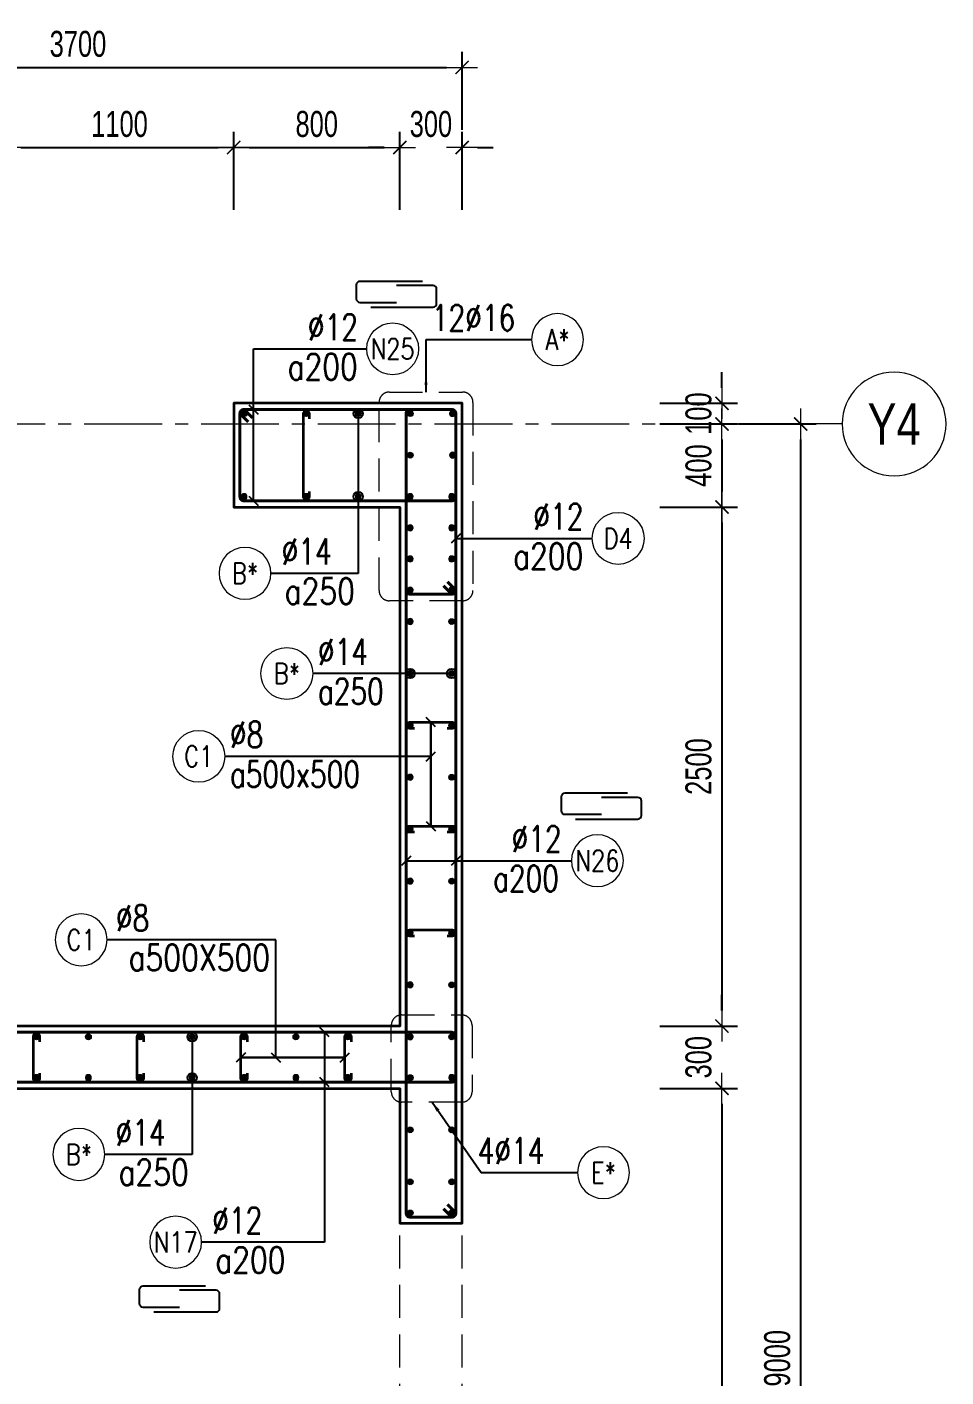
# Model space of a CAD drawing. Header units: millimetres. Extents: x 944027 to 981803, y -83026 to 82675.
# Drawn here: x 959076 to 963502, y 6536 to 13038 of the extents above; entities that cross this region are included whole.
import ezdxf
from ezdxf.enums import TextEntityAlignment as Align

# ---------------------------------------------------------------- set-up
doc = ezdxf.new("R2010")
doc.units = ezdxf.units.MM
doc.header["$MEASUREMENT"] = 0
for name, pattern in [('HIDDEN2', [4.7625, 3.175, -1.5875]), ('HT_Dim Grid$0$CENTER2', [1.125, 0.75, -0.125, 0.125, -0.125]), ('HT_Grid$0$CENTER2', [1.125, 0.75, -0.125, 0.125, -0.125])]:
    doc.linetypes.add(name, pattern=pattern)
doc.layers.get('0').update_dxf_attribs({"lineweight": 20})
doc.layers.get('Defpoints').update_dxf_attribs({"color": 151, "lineweight": 9})
for name, color, linetype, lineweight in [('HT_Dim Grid$0$NDC_S_AXIS', 5, 'HT_Dim Grid$0$CENTER2', 13), ('HT_Dim Grid$0$NDC_S_SYMBOL', 1, 'Continuous', 15), ('HT_Dim Grid$0$NDC_S_TEXT SYMBOL', 7, 'Continuous', 20), ('HT_Grid$0$NDC_S_AXIS', 5, 'HT_Grid$0$CENTER2', 13), ('KC-LEADER', 153, 'Continuous', 18), ('KC-THEP', 6, 'Continuous', 40), ('NDC_S_BEAM', 3, 'HIDDEN2', 20), ('NDC_S_DIM', 1, 'Continuous', 15), ('NDC_S_HIDDEN', 8, 'HIDDEN2', 13), ('NDC_S_LEADER', 1, 'Continuous', 15), ('NDC_S_REBAR', 4, 'Continuous', 35), ('NDC_S_STIRRUP', 4, 'Continuous', 40), ('NDC_S_VN TEXT', 7, 'Continuous', 20), ('NDC_S_WALL', 6, 'Continuous', 35)]:
    doc.layers.add(name, color=color, linetype=linetype, lineweight=lineweight)
doc.layers.add('Leader', color=6, linetype='Continuous')
doc.layers.add('Ligature', color=1, linetype='Continuous')
doc.styles.add('HT_Dim Grid$0$NDC_ANNO', font='', dxfattribs={"width": 0.8})
doc.styles.add('NDC_ARIAL', font='arial.ttf', dxfattribs={"width": 0.85})
doc.styles.add('NDC_DIM', font='', dxfattribs={"width": 0.75})
doc.styles.add('NDC_EN TXT', font='romans.shx', dxfattribs={"width": 0.8})
doc.styles.get('HT_Dim Grid$0$NDC_ANNO').set_extended_font_data('Dotum')
doc.styles.get('NDC_DIM').set_extended_font_data('Dotum')
doc.dimstyles.new('NDC_1-50', dxfattribs={"dimscale": 50, "dimtxt": 2.5, "dimasz": 1, "dimexe": 1.5, "dimexo": 0, "dimgap": 0.8, "dimtad": 1, "dimdec": 0, "dimdsep": 46, "dimtxsty": 'NDC_ARIAL', "dimblk": 'DIMMARK', "dimcen": 49999.938995, "dimdle": 1.5, "dimclrd": 1, "dimclre": 1, "dimclrt": 3, "dimadec": 0, "dimazin": 0, "dimtfac": 1, "dimtdec": 0, "dimtix": 1, "dimtmove": 2, "dimatfit": 3, "dimfxl": 1, "dimarcsym": 0})
doc.dimstyles.new('NDC_dim_30', dxfattribs={"dimscale": 30, "dimtxt": 2.5, "dimasz": 1.5, "dimexe": 1.5, "dimexo": 2.5, "dimgap": 1, "dimtad": 1, "dimdec": 0, "dimzin": 0, "dimdsep": 46, "dimtxsty": 'NDC_DIM', "dimblk": 'DIMMARK', "dimcen": 0.09, "dimdle": 1.2, "dimclrd": 1, "dimclre": 1, "dimclrt": 3, "dimadec": 0, "dimazin": 0, "dimtfac": 1, "dimtdec": 0, "dimtix": 1, "dimtofl": 0, "dimtmove": 0, "dimatfit": 3, "dimfxl": 6, "dimfxlon": 1, "dimtolj": 1, "dimtzin": 0, "dimarcsym": 0})
doc.dimstyles.new('NDC_dim_50', dxfattribs={"dimscale": 50, "dimtxt": 2.5, "dimasz": 1.5, "dimexe": 1.5, "dimexo": 2.5, "dimgap": 1, "dimtad": 1, "dimdec": 0, "dimzin": 0, "dimdsep": 46, "dimtxsty": 'NDC_DIM', "dimblk": 'DIMMARK', "dimcen": 0.09, "dimdle": 1.2, "dimclrd": 1, "dimclre": 1, "dimclrt": 3, "dimadec": 0, "dimazin": 0, "dimtfac": 1, "dimtdec": 0, "dimtix": 1, "dimtofl": 0, "dimtmove": 0, "dimatfit": 3, "dimfxl": 6, "dimfxlon": 1, "dimtolj": 1, "dimtzin": 0, "dimarcsym": 0})

# ---------------------------------------------------------------- blocks, each defined once
blk = doc.blocks.new('THEP')
at = {"layer": 'KC-LEADER', "color": 6}
blk.add_circle((0, 0), 14, dxfattribs=at)
at = {"layer": 'KC-THEP'}
for p, q in [((-14, 0), (14, 0)), ((9.9, 9.9), (-9.9, -9.9)), ((-9.9, 9.9), (9.9, -9.9)), ((0, 14), (0, -14))]:
    blk.add_line(p, q, dxfattribs=at)
blk = doc.blocks.new('DIMMARK')
at = {"layer": 'NDC_S_DIM', "color": 1}
blk.add_line((-1.5, 0), (1, 0), dxfattribs=at)
at = {"layer": 'NDC_S_DIM', "color": 2, "const_width": 0.1}
blk.add_lwpolyline([(-0.424, -0.424), (0.424, 0.424)], dxfattribs=at)
blk = doc.blocks.new('*U13')
blk.add_circle((-2.5, 0), 2.5)
at = {"layer": 'NDC_S_VN TEXT', "color": 3, "style": 'NDC_EN TXT', "width": 0.75}
blk.add_attdef('DK1', (0.5, 0.85), '', height=2.5, dxfattribs=at)
at = {"layer": 'NDC_S_VN TEXT', "color": 7, "style": 'NDC_EN TXT', "width": 0.8}
blk.add_attdef('SH2', text='', height=2, dxfattribs=at).set_placement((-2.5, 0), align=Align.MIDDLE)
blk = doc.blocks.new('*U10')
blk.add_circle((2.5, 0), 2.5)
at = {"layer": 'NDC_S_VN TEXT', "color": 3, "style": 'NDC_EN TXT'}
for tag, width, p in [('DK2', 0.75, (-0.85, 0.85)), ('KC2', 0.8, (-0.85, -2.97))]:
    blk.add_attdef(tag, text='', height=2.5, dxfattribs=dict(at, width=width)).set_placement(p, align=Align.RIGHT)
at = {"layer": 'NDC_S_VN TEXT', "color": 7, "style": 'NDC_EN TXT', "width": 0.8}
blk.add_attdef('SH3', text='', height=2, dxfattribs=at).set_placement((2.5, 0), align=Align.MIDDLE)
blk = doc.blocks.new('A$C72321851')
at = {"layer": 'Ligature'}
for points in [[(-60.9, -129.3), (-60.9, 170.9, -0.414214), (-43.3, 188.5), (25.8, 188.5, -0.414214), (43.4, 170.9), (43.4, -4.3)], [(-39.7, -4.3), (-39.7, -179.5, 0.414214), (-22.1, -197.1), (47, -197.1, 0.414214), (64.6, -179.5), (64.6, 120.7)]]:
    blk.add_lwpolyline(points, format="xyb", dxfattribs=at)
blk = doc.blocks.new('*D337')
at = {"layer": 'Defpoints', "color": 0, "transparency": 16777216}
for p in [(961171.5, 7357.6), (960871.5, 2607.6), (961171.5, 945.6)]:
    blk.add_point(p, dxfattribs=at)
at = {"layer": 'NDC_S_DIM', "color": 1, "lineweight": -2, "transparency": 16777216}
for p, q in [((960871.5, 1245.6), (960871.5, 870.6)), ((961171.5, 1245.6), (961171.5, 870.6)), ((960796.5, 945.6), (960721.5, 945.6)), ((961246.5, 945.6), (961321.5, 945.6))]:
    blk.add_line(p, q, dxfattribs=at)
at = {"layer": 'NDC_S_DIM', "color": 1, "lineweight": -2, "transparency": 16777216, "xscale": 75, "yscale": 75, "zscale": 75}
blk.add_blockref('DIMMARK', (960871.5, 945.6), dxfattribs=at)
at = {"layer": 'NDC_S_DIM', "color": 1, "lineweight": -2, "transparency": 16777216, "xscale": 75, "yscale": 75, "zscale": 75, "rotation": 180}
blk.add_blockref('DIMMARK', (961171.5, 945.6), dxfattribs=at)
at = {"layer": 'NDC_S_DIM', "color": 3, "transparency": 16777216, "insert": (961021.5, 1058.2), "char_height": 125, "attachment_point": 5, "style": 'NDC_DIM'}
blk.add_mtext('\\A1;300', dxfattribs=at)
blk = doc.blocks.new('*D343')
at = {"layer": 'Defpoints', "color": 0, "transparency": 16777216}
for p in [(961171.5, 11225.9), (962423.3, 11225.9), (961171.5, 11125.9)]:
    blk.add_point(p, dxfattribs=at)
at = {"layer": 'NDC_S_DIM', "color": 1, "lineweight": -2, "transparency": 16777216}
for p, q in [((962423.3, 11300.9), (962423.3, 11375.9)), ((962123.3, 11225.9), (962498.3, 11225.9)), ((962123.3, 11125.9), (962498.3, 11125.9)), ((962423.3, 11050.9), (962423.3, 10975.9))]:
    blk.add_line(p, q, dxfattribs=at)
at = {"layer": 'NDC_S_DIM', "color": 1, "lineweight": -2, "transparency": 16777216, "xscale": 75, "yscale": 75, "zscale": 75}
for p, rotation in [((962423.3, 11225.9), 270), ((962423.3, 11125.9), 90)]:
    blk.add_blockref('DIMMARK', p, dxfattribs=dict(at, rotation=rotation))
at = {"layer": 'NDC_S_DIM', "color": 3, "transparency": 16777216, "insert": (962310.7, 11175.9), "char_height": 125, "attachment_point": 5, "rotation": 90, "style": 'NDC_DIM'}
blk.add_mtext('\\A1;100', dxfattribs=at)
blk = doc.blocks.new('*D344')
at = {"layer": 'Defpoints', "color": 0, "transparency": 16777216}
for p in [(961171.5, 11125.9), (962802.4, 11125.9), (961171.5, 2125.9)]:
    blk.add_point(p, dxfattribs=at)
at = {"layer": 'NDC_S_DIM', "color": 1, "lineweight": -2, "transparency": 16777216}
for p, q in [((962502.4, 11125.9), (962877.4, 11125.9)), ((962802.4, 2200.9), (962802.4, 11050.9)), ((962502.4, 2125.9), (962877.4, 2125.9))]:
    blk.add_line(p, q, dxfattribs=at)
at = {"layer": 'NDC_S_DIM', "color": 1, "lineweight": -2, "transparency": 16777216, "xscale": 75, "yscale": 75, "zscale": 75}
for p, rotation in [((962802.4, 11125.9), 90), ((962802.4, 2125.9), 270)]:
    blk.add_blockref('DIMMARK', p, dxfattribs=dict(at, rotation=rotation))
at = {"layer": 'NDC_S_DIM', "color": 3, "transparency": 16777216, "insert": (962689.8, 6625.9), "char_height": 125, "attachment_point": 5, "rotation": 90, "style": 'NDC_DIM'}
blk.add_mtext('\\A1;9000', dxfattribs=at)
blk = doc.blocks.new('*D372')
at = {"layer": 'Defpoints', "color": 0, "ltscale": 200, "transparency": 16777216}
for p in [(960071.5, 12457.6), (958971.5, 10725.9), (960071.5, 10725.9)]:
    blk.add_point(p, dxfattribs=at)
at = {"layer": 'NDC_S_DIM', "color": 1, "lineweight": -2, "ltscale": 200, "transparency": 16777216}
for p, q in [((958971.5, 12157.6), (958971.5, 12532.6)), ((960071.5, 12157.6), (960071.5, 12532.6)), ((959046.5, 12457.6), (959996.5, 12457.6))]:
    blk.add_line(p, q, dxfattribs=at)
at = {"layer": 'NDC_S_DIM', "color": 1, "lineweight": -2, "ltscale": 200, "transparency": 16777216, "xscale": 75, "yscale": 75, "zscale": 75, "rotation": 180}
blk.add_blockref('DIMMARK', (958971.5, 12457.6), dxfattribs=at)
at = {"layer": 'NDC_S_DIM', "color": 1, "lineweight": -2, "ltscale": 200, "transparency": 16777216, "xscale": 75, "yscale": 75, "zscale": 75}
blk.add_blockref('DIMMARK', (960071.5, 12457.6), dxfattribs=at)
at = {"layer": 'NDC_S_DIM', "color": 3, "ltscale": 200, "transparency": 16777216, "insert": (959521.5, 12570.2), "char_height": 125, "attachment_point": 5, "style": 'NDC_DIM'}
blk.add_mtext('\\A1;1100', dxfattribs=at)
blk = doc.blocks.new('*D373')
at = {"layer": 'Defpoints', "color": 0, "ltscale": 200, "transparency": 16777216}
for p in [(960871.5, 12457.6), (960071.5, 10725.9), (960871.5, 10725.9)]:
    blk.add_point(p, dxfattribs=at)
at = {"layer": 'NDC_S_DIM', "color": 1, "lineweight": -2, "ltscale": 200, "transparency": 16777216}
for p, q in [((960071.5, 12157.6), (960071.5, 12532.6)), ((960871.5, 12157.6), (960871.5, 12532.6)), ((960146.5, 12457.6), (960796.5, 12457.6))]:
    blk.add_line(p, q, dxfattribs=at)
at = {"layer": 'NDC_S_DIM', "color": 1, "lineweight": -2, "ltscale": 200, "transparency": 16777216, "xscale": 75, "yscale": 75, "zscale": 75, "rotation": 180}
blk.add_blockref('DIMMARK', (960071.5, 12457.6), dxfattribs=at)
at = {"layer": 'NDC_S_DIM', "color": 1, "lineweight": -2, "ltscale": 200, "transparency": 16777216, "xscale": 75, "yscale": 75, "zscale": 75}
blk.add_blockref('DIMMARK', (960871.5, 12457.6), dxfattribs=at)
at = {"layer": 'NDC_S_DIM', "color": 3, "ltscale": 200, "transparency": 16777216, "insert": (960471.5, 12570.2), "char_height": 125, "attachment_point": 5, "style": 'NDC_DIM'}
blk.add_mtext('\\A1;800', dxfattribs=at)
blk = doc.blocks.new('*D374')
at = {"layer": 'Defpoints', "color": 0, "ltscale": 200, "transparency": 16777216}
for p in [(961171.5, 12457.6), (960871.5, 10725.9), (961171.5, 10725.9)]:
    blk.add_point(p, dxfattribs=at)
at = {"layer": 'NDC_S_DIM', "color": 1, "lineweight": -2, "ltscale": 200, "transparency": 16777216}
for p, q in [((960871.5, 12157.6), (960871.5, 12532.6)), ((961171.5, 12157.6), (961171.5, 12532.6)), ((960796.5, 12457.6), (960721.5, 12457.6)), ((961246.5, 12457.6), (961321.5, 12457.6))]:
    blk.add_line(p, q, dxfattribs=at)
at = {"layer": 'NDC_S_DIM', "color": 1, "lineweight": -2, "ltscale": 200, "transparency": 16777216, "xscale": 75, "yscale": 75, "zscale": 75}
blk.add_blockref('DIMMARK', (960871.5, 12457.6), dxfattribs=at)
at = {"layer": 'NDC_S_DIM', "color": 1, "lineweight": -2, "ltscale": 200, "transparency": 16777216, "xscale": 75, "yscale": 75, "zscale": 75, "rotation": 180}
blk.add_blockref('DIMMARK', (961171.5, 12457.6), dxfattribs=at)
at = {"layer": 'NDC_S_DIM', "color": 3, "ltscale": 200, "transparency": 16777216, "insert": (961021.5, 12570.2), "char_height": 125, "attachment_point": 5, "style": 'NDC_DIM'}
blk.add_mtext('\\A1;300', dxfattribs=at)
blk = doc.blocks.new('*U22')
at = {"layer": 'HT_Dim Grid$0$NDC_S_SYMBOL'}
blk.add_line((5, 0), (9, 0), dxfattribs=at)
blk.add_circle((0, 0), 5, dxfattribs=at)
at = {"layer": 'HT_Dim Grid$0$NDC_S_TEXT SYMBOL', "color": 7, "style": 'HT_Dim Grid$0$NDC_ANNO', "width": 0.8}
blk.add_attdef('GRID', text='', height=4, rotation=270, dxfattribs=at).set_placement((0, 0), align=Align.MIDDLE)
blk = doc.blocks.new('*D355')
at = {"layer": 'Defpoints', "color": 0, "ltscale": 200, "transparency": 16777216}
for p in [(961171.5, 11125.9), (960871.5, 10725.9), (962423.3, 10725.9)]:
    blk.add_point(p, dxfattribs=at)
at = {"layer": 'NDC_S_DIM', "color": 1, "lineweight": -2, "ltscale": 200, "transparency": 16777216}
for p, q in [((962123.3, 11125.9), (962498.3, 11125.9)), ((962423.3, 11050.9), (962423.3, 10800.9)), ((962123.3, 10725.9), (962498.3, 10725.9))]:
    blk.add_line(p, q, dxfattribs=at)
at = {"layer": 'NDC_S_DIM', "color": 1, "lineweight": -2, "ltscale": 200, "transparency": 16777216, "xscale": 75, "yscale": 75, "zscale": 75}
for p, rotation in [((962423.3, 11125.9), 90), ((962423.3, 10725.9), 270)]:
    blk.add_blockref('DIMMARK', p, dxfattribs=dict(at, rotation=rotation))
at = {"layer": 'NDC_S_DIM', "color": 3, "ltscale": 200, "transparency": 16777216, "insert": (962310.7, 10925.9), "char_height": 125, "attachment_point": 5, "rotation": 90, "style": 'NDC_DIM'}
blk.add_mtext('\\A1;400', dxfattribs=at)
blk = doc.blocks.new('*D356')
at = {"layer": 'Defpoints', "color": 0, "ltscale": 200, "transparency": 16777216}
for p in [(960871.5, 10725.9), (960871.5, 8225.9), (962423.3, 8225.9)]:
    blk.add_point(p, dxfattribs=at)
at = {"layer": 'NDC_S_DIM', "color": 1, "lineweight": -2, "ltscale": 200, "transparency": 16777216}
for p, q in [((962123.3, 10725.9), (962498.3, 10725.9)), ((962423.3, 10650.9), (962423.3, 8300.9)), ((962123.3, 8225.9), (962498.3, 8225.9))]:
    blk.add_line(p, q, dxfattribs=at)
at = {"layer": 'NDC_S_DIM', "color": 1, "lineweight": -2, "ltscale": 200, "transparency": 16777216, "xscale": 75, "yscale": 75, "zscale": 75}
for p, rotation in [((962423.3, 10725.9), 90), ((962423.3, 8225.9), 270)]:
    blk.add_blockref('DIMMARK', p, dxfattribs=dict(at, rotation=rotation))
at = {"layer": 'NDC_S_DIM', "color": 3, "ltscale": 200, "transparency": 16777216, "insert": (962310.7, 9475.9), "char_height": 125, "attachment_point": 5, "rotation": 90, "style": 'NDC_DIM'}
blk.add_mtext('\\A1;2500', dxfattribs=at)
blk = doc.blocks.new('*D357')
at = {"layer": 'Defpoints', "color": 0, "ltscale": 200, "transparency": 16777216}
for p in [(960871.5, 8225.9), (960871.5, 7925.9), (962423.3, 7925.9)]:
    blk.add_point(p, dxfattribs=at)
at = {"layer": 'NDC_S_DIM', "color": 1, "lineweight": -2, "ltscale": 200, "transparency": 16777216}
for p, q in [((962423.3, 8300.9), (962423.3, 8375.9)), ((962123.3, 8225.9), (962498.3, 8225.9)), ((962123.3, 7925.9), (962498.3, 7925.9)), ((962423.3, 7850.9), (962423.3, 7775.9))]:
    blk.add_line(p, q, dxfattribs=at)
at = {"layer": 'NDC_S_DIM', "color": 1, "lineweight": -2, "ltscale": 200, "transparency": 16777216, "xscale": 75, "yscale": 75, "zscale": 75}
for p, rotation in [((962423.3, 8225.9), 270), ((962423.3, 7925.9), 90)]:
    blk.add_blockref('DIMMARK', p, dxfattribs=dict(at, rotation=rotation))
at = {"layer": 'NDC_S_DIM', "color": 3, "ltscale": 200, "transparency": 16777216, "insert": (962310.7, 8075.9), "char_height": 125, "attachment_point": 5, "rotation": 90, "style": 'NDC_DIM'}
blk.add_mtext('\\A1;300', dxfattribs=at)
blk = doc.blocks.new('*D358')
at = {"layer": 'Defpoints', "color": 0, "ltscale": 200, "transparency": 16777216}
for p in [(960871.5, 7925.9), (960871.5, 2525.9), (962423.3, 2525.9)]:
    blk.add_point(p, dxfattribs=at)
at = {"layer": 'NDC_S_DIM', "color": 1, "lineweight": -2, "ltscale": 200, "transparency": 16777216}
for p, q in [((962123.3, 7925.9), (962498.3, 7925.9)), ((962423.3, 7850.9), (962423.3, 2600.9)), ((962123.3, 2525.9), (962498.3, 2525.9))]:
    blk.add_line(p, q, dxfattribs=at)
at = {"layer": 'NDC_S_DIM', "color": 1, "lineweight": -2, "ltscale": 200, "transparency": 16777216, "xscale": 75, "yscale": 75, "zscale": 75}
for p, rotation in [((962423.3, 7925.9), 90), ((962423.3, 2525.9), 270)]:
    blk.add_blockref('DIMMARK', p, dxfattribs=dict(at, rotation=rotation))
at = {"layer": 'NDC_S_DIM', "color": 3, "ltscale": 200, "transparency": 16777216, "insert": (962310.7, 5225.9), "char_height": 125, "attachment_point": 5, "rotation": 90, "style": 'NDC_DIM'}
blk.add_mtext('\\A1;5400', dxfattribs=at)
blk = doc.blocks.new('*D361')
at = {"layer": 'Defpoints', "color": 0, "ltscale": 200, "transparency": 16777216}
for p in [(961171.5, 12843.5), (957471.5, 11940.4), (961171.5, 11059.9)]:
    blk.add_point(p, dxfattribs=at)
at = {"layer": 'NDC_S_DIM', "color": 1, "lineweight": -2, "ltscale": 200, "transparency": 16777216}
for p, q in [((957471.5, 12543.5), (957471.5, 12918.5)), ((961171.5, 12543.5), (961171.5, 12918.5)), ((957546.5, 12843.5), (961096.5, 12843.5))]:
    blk.add_line(p, q, dxfattribs=at)
at = {"layer": 'NDC_S_DIM', "color": 1, "lineweight": -2, "ltscale": 200, "transparency": 16777216, "xscale": 75, "yscale": 75, "zscale": 75, "rotation": 180}
blk.add_blockref('DIMMARK', (957471.5, 12843.5), dxfattribs=at)
at = {"layer": 'NDC_S_DIM', "color": 1, "lineweight": -2, "ltscale": 200, "transparency": 16777216, "xscale": 75, "yscale": 75, "zscale": 75}
blk.add_blockref('DIMMARK', (961171.5, 12843.5), dxfattribs=at)
at = {"layer": 'NDC_S_DIM', "color": 3, "ltscale": 200, "transparency": 16777216, "insert": (959321.5, 12956.1), "char_height": 125, "attachment_point": 5, "style": 'NDC_DIM'}
blk.add_mtext('\\A1;3700', dxfattribs=at)
blk = doc.blocks.new('*U11')
blk.add_circle((-2.5, 0), 2.5)
at = {"layer": 'NDC_S_VN TEXT', "color": 3, "style": 'NDC_EN TXT', "width": 0.75}
for tag, p in [('DK1', (0.5, 0.85)), ('KC1', (0.5, -2.97))]:
    blk.add_attdef(tag, p, '', height=2.5, dxfattribs=at)
at = {"layer": 'NDC_S_VN TEXT', "color": 7, "style": 'NDC_EN TXT', "width": 0.8}
blk.add_attdef('SH2', text='', height=2, dxfattribs=at).set_placement((-2.5, 0), align=Align.MIDDLE)
blk = doc.blocks.new('*U12')
blk.add_circle((-2.5, 0), 2.5)
at = {"layer": 'NDC_S_VN TEXT', "color": 3, "style": 'NDC_EN TXT', "width": 0.75}
for tag, p in [('DK1', (0.5, 0.85)), ('KC1', (0.5, -2.97))]:
    blk.add_attdef(tag, p, '', height=2.5, dxfattribs=at)
at = {"layer": 'NDC_S_VN TEXT', "color": 7, "style": 'NDC_EN TXT', "width": 0.8}
blk.add_attdef('SH2', text='', height=2, dxfattribs=at).set_placement((-2.5, 0), align=Align.MIDDLE)

msp = doc.modelspace()

# ---------------------------------------------------------------- linework, layer by layer
at = {"layer": 'HT_Grid$0$NDC_S_AXIS', "ltscale": 500}
msp.add_line((944726.6, 11125.9), (962802.4, 11125.9), dxfattribs=at)
at = {"layer": 'NDC_S_BEAM', "ltscale": 50}
for p, q in [((960871.5, 5867.6), (960871.5, 7267.6)), ((961171.5, 5867.6), (961171.5, 7267.6))]:
    msp.add_line(p, q, dxfattribs=at)
at = {"layer": 'NDC_S_HIDDEN', "ltscale": 50}
for points in [[(960821.5, 11279.8), (961174.1, 11279.8, -0.414214), (961224.1, 11229.8), (961224.1, 10324.5, -0.414214), (961174.1, 10274.5), (960821.5, 10274.5, -0.414214), (960771.5, 10324.5), (960771.5, 11229.8, -0.414214)], [(960880.6, 8279.4), (961169.6, 8279.4, -0.414214), (961219.6, 8229.4), (961219.6, 7909.6, -0.414214), (961169.6, 7859.6), (960880.6, 7859.6, -0.414214), (960830.6, 7909.6), (960830.6, 8229.4, -0.414214)]]:
    msp.add_lwpolyline(points, format="xyb", close=True, dxfattribs=at)
at = {"layer": 'NDC_S_REBAR'}
for points in [[(960436.2, 11150.4), (960436.2, 11175.4, 1), (960406.2, 11175.4), (960406.2, 10775.4, 1), (960436.2, 10775.4), (960436.2, 10800.4)], [(960943, 9659.4), (960918, 9659.4, -1), (960918, 9689.4), (961125, 9689.4, -1), (961125, 9659.4), (961100, 9659.4)], [(960943, 9159.4), (960918, 9159.4, -1), (960918, 9189.4), (961125, 9189.4, -1), (961125, 9159.4), (961100, 9159.4)], [(960943, 8659.4), (960918, 8659.4, -1), (960918, 8689.4), (961125, 8689.4, -1), (961125, 8659.4), (961100, 8659.4)], [(959136.5, 7999.4), (959136.5, 7974.4, -1), (959106.5, 7974.4), (959106.5, 8174.4, -1), (959136.5, 8174.4), (959136.5, 8149.4)], [(959636.5, 7999.4), (959636.5, 7974.4, -1), (959606.5, 7974.4), (959606.5, 8174.4, -1), (959636.5, 8174.4), (959636.5, 8149.4)], [(960136.5, 7999.4), (960136.5, 7974.4, -1), (960106.5, 7974.4), (960106.5, 8174.4, -1), (960136.5, 8174.4), (960136.5, 8149.4)], [(960636.5, 7999.4), (960636.5, 7974.4, -1), (960606.5, 7974.4), (960606.5, 8174.4, -1), (960636.5, 8174.4), (960636.5, 8149.4)]]:
    msp.add_lwpolyline(points, format="xyb", dxfattribs=at)
at = {"layer": 'NDC_S_STIRRUP'}
for points in [[(960161.5, 11155.9), (960121.5, 11195.9, 0.414214), (960101.5, 11175.9), (960101.5, 10775.9, 0.414214), (960121.5, 10755.9), (961121.5, 10755.9, 0.414214), (961141.5, 10775.9), (961141.5, 11175.9, 0.414214), (961121.5, 11195.9), (960121.5, 11195.9, 0.414214), (960101.5, 11175.9), (960141.5, 11135.9)], [(961101.5, 7365.9), (961141.5, 7325.9, -0.414214), (961121.5, 7305.9), (960921.5, 7305.9, -0.414214), (960901.5, 7325.9), (960901.5, 11175.9, -0.414214), (960921.5, 11195.9), (961121.5, 11195.9, -0.414214), (961141.5, 11175.9), (961141.5, 7325.9, -0.414214), (961121.5, 7305.9), (961081.5, 7345.9)], [(961101.6, 10365.9), (961141.6, 10325.9, -0.414214), (961121.6, 10305.9), (960921.6, 10305.9, -0.414214), (960901.6, 10325.9), (960901.5, 11175.9, -0.414214), (960921.5, 11195.9), (961121.5, 11195.9, -0.414214), (961141.5, 11175.9), (961141.6, 10325.9, -0.414214), (961121.6, 10305.9), (961081.6, 10345.9)], [(957961.5, 7995.9), (957921.5, 7955.9, -0.414214), (957901.5, 7975.9), (957901.5, 8175.9, -0.414214), (957921.5, 8195.9), (961121.5, 8195.9, -0.414214), (961141.5, 8175.9), (961141.5, 7975.9, -0.414358), (961121.5, 7955.9), (957921.5, 7955.9, -0.414214), (957901.5, 7975.9), (957941.5, 8015.9)]]:
    msp.add_lwpolyline(points, format="xyb", dxfattribs=at)
at = {"layer": 'NDC_S_WALL', "ltscale": 10}
msp.add_lwpolyline([(958171.5, 2525.9), (958171.5, 7925.9), (960871.5, 7925.9), (960871.5, 7275.9), (961171.5, 7275.9), (961171.5, 11225.9), (960071.5, 11225.9), (960071.5, 10725.9), (960871.5, 10725.9), (960871.5, 8225.9), (958171.5, 8225.9), (958171.5, 10725.9), (958971.5, 10725.9), (958971.5, 11225.9), (956921.5, 11225.9), (956921.5, 10725.9), (957871.5, 10725.9), (957871.5, 8825.9), (955071.5, 8825.9), (955071.5, 10725.9), (956121.5, 10725.9), (956121.5, 11225.9), (954771.5, 11225.9), (954771.5, 4125.9)], dxfattribs=at)

# ---------------------------------------------------------------- block references
at = {"layer": 'HT_Dim Grid$0$NDC_S_AXIS'}
ref = msp.add_blockref('*U22', (963252.4, 11125.9), dxfattribs=dict(at, xscale=-50, yscale=50, zscale=50))
ref.add_attrib('GRID', 'Y4', dxfattribs={"layer": 'HT_Dim Grid$0$NDC_S_TEXT SYMBOL', "color": 7, "height": 200, "style": 'HT_Dim Grid$0$NDC_ANNO', "width": 0.8}).set_placement((963252.4, 11125.9), align=Align.MIDDLE)
at = {"layer": 'KC-THEP'}
for p, rotation in [((960121.5, 11175.9), 9.668564436380946), ((960421.5, 11175.9), 9.668564436380946), ((960671.5, 11175.9), 9.668564436380946), ((960921.5, 11175.9), 9.668564436380946), ((960921.5, 10975.9), 9.668564436380946), ((961121.5, 10174.1), 9.66856443638095), ((961121.5, 9924.1), 9.66856443638095), ((961121.5, 9674.1), 9.66856443638095), ((961121.5, 9424.1), 9.66856443638095), ((961121.5, 9174.1), 9.66856443638095), ((961121.5, 8924.1), 9.66856443638095), ((961121.5, 8674.1), 9.66856443638095), ((961121.5, 8424.1), 9.66856443638095), ((959121.5, 8174.4), 189.6685644363809), ((959371.5, 8174.4), 189.6685644363809), ((959621.5, 8174.4), 189.6685644363809), ((959871.5, 8174.4), 189.6685644363809), ((960121.5, 8174.4), 189.6685644363809), ((960371.5, 8174.4), 189.6685644363809), ((960621.5, 8174.4), 189.6685644363809), ((961121.5, 8174.1), 9.66856443638095), ((960921.5, 7977.5), 9.668564436380898), ((960921.5, 7725.9), 9.668564436380926), ((961121.5, 7725.9), 9.668564436380926), ((960921.5, 7475.9), 9.668564436380926), ((961121.5, 7475.9), 9.668564436380926), ((960921.5, 7325.9), 9.668564436380926), ((961121.5, 7325.9), 9.668564436380926)]:
    msp.add_blockref('THEP', p, dxfattribs=dict(at, rotation=rotation))
at = {"layer": 'KC-THEP', "xscale": -1}
for p, rotation in [((961125, 11175.9), 170.331435563619), ((961125, 10975.9), 170.331435563619), ((960121.5, 10775.9), 170.331435563619), ((960421.5, 10775.9), 170.331435563619), ((960671.5, 10775.9), 170.331435563619), ((960921.5, 10775.9), 170.331435563619), ((961121.5, 10775.9), 170.331435563619), ((960921.5, 10625.9), 170.331435563619), ((961121.5, 10625.9), 170.331435563619), ((960921.5, 10475.9), 170.331435563619), ((961121.5, 10475.9), 170.331435563619), ((960921.5, 10325.9), 170.331435563619), ((961121.5, 10325.9), 170.331435563619), ((960921.5, 10174.4), 170.331435563619), ((960921.5, 9924.4), 170.331435563619), ((960921.5, 9674.4), 170.331435563619), ((960921.5, 9424.4), 170.331435563619), ((960921.5, 9174.4), 170.331435563619), ((960921.5, 8924.4), 170.331435563619), ((960921.5, 8674.4), 170.331435563619), ((960921.5, 8424.4), 170.331435563619), ((960921.5, 8174.4), 170.331435563619), ((959121.5, 7977.5), 350.3314355636191), ((959371.5, 7977.5), 350.3314355636191), ((959621.5, 7977.5), 350.3314355636191), ((959871.5, 7977.5), 350.3314355636191), ((960121.5, 7977.5), 350.3314355636191), ((960371.5, 7977.5), 350.3314355636191), ((960621.5, 7977.5), 350.3314355636191), ((961121.5, 7977.8), 170.331435563619)]:
    msp.add_blockref('THEP', p, dxfattribs=dict(at, rotation=rotation))
at = {"layer": 'Leader', "xscale": -1, "rotation": 270.0000000000001}
for p in [(960860.6, 11749.9), (961847.1, 9284), (959815.4, 6909.8)]:
    msp.add_blockref('A$C72321851', p, dxfattribs=at)
at = {"layer": 'NDC_S_VN TEXT', "xscale": 50, "yscale": 50, "zscale": 50}
for name, p, values in [('*U10', (960712.1, 11487.8), {'SH3': 'N25', 'DK2': '%%C12', 'KC2': 'a200'}), ('*U10', (961798.2, 10574.8), {'SH3': 'D4', 'DK2': '%%C12', 'KC2': 'a200'}), ('*U11', (960452.2, 9924.2), {'SH2': 'B*', 'DK1': '%%C14', 'KC1': 'a250'}), ('*U12', (960028.2, 9525), {'SH2': 'C1', 'DK1': '%%c8', 'KC1': 'a500x500'})]:
    msp.add_blockref(name, p, dxfattribs=at).add_auto_attribs(values)
at = {"layer": 'NDC_S_VN TEXT'}
ref = msp.add_blockref('*U13', (961506, 11532.5), dxfattribs=dict(at, xscale=-50, yscale=50, zscale=50))
ref.add_attrib('SH2', 'A*', dxfattribs={"color": 7, "height": 100, "style": 'NDC_EN TXT', "width": 0.8}).set_placement((961631, 11532.5), align=Align.MIDDLE)
ref.add_attrib('DK1', '12%%C16', (961025.7, 11574.8), dxfattribs={"color": 3, "height": 125, "style": 'NDC_EN TXT', "width": 0.75})
ref = msp.add_blockref('*U10', (960250.9, 10406.7), dxfattribs=dict(at, xscale=-50, yscale=50, zscale=50))
ref.add_attrib('SH3', 'B*', dxfattribs={"color": 7, "height": 100, "style": 'NDC_EN TXT', "width": 0.8}).set_placement((960125.9, 10406.7), align=Align.MIDDLE)
ref.add_attrib('DK2', '%%C14', dxfattribs={"color": 3, "height": 125, "style": 'NDC_EN TXT', "width": 0.75}).set_placement((960543.4, 10449), align=Align.RIGHT)
ref.add_attrib('KC2', 'a250', dxfattribs={"color": 3, "height": 125, "style": 'NDC_EN TXT', "width": 0.8}).set_placement((960655.3, 10258.1), align=Align.RIGHT)
ref = msp.add_blockref('*U11', (961698.3, 9022.8), dxfattribs=dict(at, xscale=-50, yscale=50, zscale=50))
ref.add_attrib('SH2', 'N26', dxfattribs={"color": 7, "height": 100, "style": 'NDC_EN TXT', "width": 0.8}).set_placement((961823.3, 9022.8), align=Align.MIDDLE)
ref.add_attrib('DK1', '%%C12', (961409.9, 9065), dxfattribs={"color": 3, "height": 125, "style": 'NDC_EN TXT', "width": 0.75})
ref.add_attrib('KC1', 'a200', (961320.6, 8874.1), dxfattribs={"color": 3, "height": 125, "style": 'NDC_EN TXT', "width": 0.75})
ref = msp.add_blockref('*U10', (959461.5, 8641.7), dxfattribs=dict(at, xscale=-50, yscale=50, zscale=50))
ref.add_attrib('SH3', 'C1', dxfattribs={"color": 7, "height": 100, "style": 'NDC_EN TXT', "width": 0.8}).set_placement((959336.5, 8641.7), align=Align.MIDDLE)
ref.add_attrib('DK2', '%%c8', dxfattribs={"color": 3, "height": 125, "style": 'NDC_EN TXT', "width": 0.75}).set_placement((959664.7, 8684), align=Align.RIGHT)
ref.add_attrib('KC2', 'a500X500', dxfattribs={"color": 3, "height": 125, "style": 'NDC_EN TXT', "width": 0.8}).set_placement((960246.8, 8493.1), align=Align.RIGHT)
ref = msp.add_blockref('*U10', (959450.9, 7607.8), dxfattribs=dict(at, xscale=-50, yscale=50, zscale=50))
ref.add_attrib('SH3', 'B*', dxfattribs={"color": 7, "height": 100, "style": 'NDC_EN TXT', "width": 0.8}).set_placement((959325.9, 7607.8), align=Align.MIDDLE)
ref.add_attrib('DK2', '%%C14', dxfattribs={"color": 3, "height": 125, "style": 'NDC_EN TXT', "width": 0.75}).set_placement((959743.4, 7650), align=Align.RIGHT)
ref.add_attrib('KC2', 'a250', dxfattribs={"color": 3, "height": 125, "style": 'NDC_EN TXT', "width": 0.8}).set_placement((959855.3, 7459.1), align=Align.RIGHT)
ref = msp.add_blockref('*U13', (961727.5, 7519.9), dxfattribs=dict(at, xscale=-50, yscale=50, zscale=50))
ref.add_attrib('SH2', 'E*', dxfattribs={"color": 7, "height": 100, "style": 'NDC_EN TXT', "width": 0.8}).set_placement((961852.5, 7519.9), align=Align.MIDDLE)
ref.add_attrib('DK1', '4%%C14', (961247.1, 7562.2), dxfattribs={"color": 3, "height": 125, "style": 'NDC_EN TXT', "width": 0.75})
ref = msp.add_blockref('*U10', (959916.8, 7185.4), dxfattribs=dict(at, xscale=-50, yscale=50, zscale=50))
ref.add_attrib('SH3', 'N17', dxfattribs={"color": 7, "height": 100, "style": 'NDC_EN TXT', "width": 0.8}).set_placement((959791.8, 7185.4), align=Align.MIDDLE)
ref.add_attrib('DK2', '%%C12', dxfattribs={"color": 3, "height": 125, "style": 'NDC_EN TXT', "width": 0.75}).set_placement((960209.3, 7227.6), align=Align.RIGHT)
ref.add_attrib('KC2', 'a200', dxfattribs={"color": 3, "height": 125, "style": 'NDC_EN TXT', "width": 0.8}).set_placement((960321.2, 7036.7), align=Align.RIGHT)

# ---------------------------------------------------------------- dimensions: what is measured, and where the dimension line sits
at = {"layer": 'NDC_S_DIM', "ltscale": 200}
for base, p1, p2, picture, middle in [((961171.5, 12843.5), (957471.5, 11940.4), (961171.5, 11059.9), '*D361', (959321.5, 12956.1)), ((960071.5, 12457.6), (958971.5, 10725.9), (960071.5, 10725.9), '*D372', (959521.5, 12570.2)), ((960871.5, 12457.6), (960071.5, 10725.9), (960871.5, 10725.9), '*D373', (960471.5, 12570.2)), ((961171.5, 12457.6), (960871.5, 10725.9), (961171.5, 10725.9), '*D374', (961021.5, 12570.2))]:
    dim = msp.add_linear_dim(base=base, p1=p1, p2=p2, dimstyle='NDC_dim_50', override={"dimtmove": 1}, dxfattribs=at)
    dim.commit()
    dim.dimension.update_dxf_attribs({"geometry": picture, "text_midpoint": middle})
at = {"layer": 'NDC_S_DIM'}
dim = msp.add_linear_dim(base=(962423.3, 11225.9), p1=(961171.5, 11125.9), p2=(961171.5, 11225.9), angle=90, dimstyle='NDC_dim_50', override={"dimtmove": 1}, dxfattribs=at)
dim.commit()
dim.dimension.update_dxf_attribs({"geometry": '*D343', "text_midpoint": (962310.7, 11175.9)})
at = {"layer": 'NDC_S_DIM', "ltscale": 200}
for base, p1, p2, picture, middle in [((962423.3, 10725.9), (961171.5, 11125.9), (960871.5, 10725.9), '*D355', (962310.7, 10925.9)), ((962423.3, 8225.9), (960871.5, 10725.9), (960871.5, 8225.9), '*D356', (962310.7, 9475.9)), ((962423.3, 7925.9), (960871.5, 8225.9), (960871.5, 7925.9), '*D357', (962310.7, 8075.9)), ((962423.3, 2525.9), (960871.5, 7925.9), (960871.5, 2525.9), '*D358', (962310.7, 5225.9))]:
    dim = msp.add_linear_dim(base=base, p1=p1, p2=p2, angle=90, dimstyle='NDC_dim_50', override={"dimtmove": 1}, dxfattribs=at)
    dim.commit()
    dim.dimension.update_dxf_attribs({"geometry": picture, "text_midpoint": middle})
at = {"layer": 'NDC_S_DIM'}
dim = msp.add_linear_dim(base=(962802.4, 11125.9), p1=(961171.5, 2125.9), p2=(961171.5, 11125.9), angle=90, dimstyle='NDC_dim_50', dxfattribs=at)
dim.commit()
dim.dimension.update_dxf_attribs({"geometry": '*D344', "text_midpoint": (962689.8, 6625.9)})
dim = msp.add_linear_dim(base=(961171.5, 945.6), p1=(960871.5, 2607.6), p2=(961171.5, 7357.6), dimstyle='NDC_dim_50', override={"dimtmove": 1}, dxfattribs=at)
dim.commit()
dim.dimension.update_dxf_attribs({"geometry": '*D337', "text_midpoint": (961021.5, 1058.2)})

# ---------------------------------------------------------------- leaders
at = {"layer": 'NDC_S_LEADER'}
for points, dimstyle, override in [([(960997.8, 11279.8), (960997.8, 11532.5), (961506, 11532.5)], 'NDC_dim_30', {"dimtad": 0}), ([(960167.3, 10755.9), (960167.3, 11487.7), (960712.1, 11487.7)], 'NDC_dim_30', {"dimtad": 0, "dimldrblk": 'Oblique'}), ([(960167.3, 11195.9), (960167.3, 11487.7), (960712.1, 11487.7)], 'NDC_dim_30', {"dimtad": 0, "dimldrblk": 'Oblique'}), ([(960671.5, 11176.4), (960671.5, 10406.5), (960250.9, 10406.5)], 'NDC_dim_30', {"dimgap": 1, "dimtad": 0, "dimldrblk": 'Origin'}), ([(960671.5, 10776.4), (960671.5, 10406.5), (960250.9, 10406.5)], 'NDC_dim_30', {"dimgap": 1, "dimtad": 0, "dimldrblk": 'Origin'}), ([(961141.5, 10574.8), (961798.2, 10574.8)], 'NDC_dim_30', {"dimtad": 0, "dimldrblk": 'Oblique'}), ([(961121.2, 9924.5), (960452.2, 9924.2)], 'NDC_dim_30', {"dimtad": 0, "dimldrblk": 'Origin'}), ([(960921.2, 9924.2), (960452.2, 9924.2)], 'NDC_dim_30', {"dimtad": 0, "dimldrblk": 'Origin'}), ([(961021.5, 9689.4), (961021.5, 9189.4)], 'NDC_dim_30', {"dimtad": 0, "dimldrblk": 'Oblique'}), ([(961021.5, 9189.4), (961021.5, 9689.4)], 'NDC_dim_30', {"dimtad": 0, "dimldrblk": 'Oblique'}), ([(961021.5, 9525), (960028.2, 9525)], 'NDC_dim_30', {"dimtad": 0, "dimldrblk": 'Oblique'}), ([(960901.5, 9022.6), (961698.3, 9022.6)], 'NDC_dim_30', {"dimtad": 0, "dimldrblk": 'Oblique'}), ([(961141.5, 9022.6), (961698.3, 9022.6)], 'NDC_dim_30', {"dimtad": 0, "dimldrblk": 'Oblique'}), ([(960274.4, 8074.4), (960274.4, 8641.7), (959461.5, 8641.7)], 'NDC_dim_30', {"dimtad": 0, "dimldrblk": 'Oblique'}), ([(959871.5, 8174.4), (959871.5, 7607.6), (959450.9, 7607.6)], 'NDC_dim_30', {"dimgap": 1, "dimtad": 0, "dimldrblk": 'Origin'}), ([(960508.6, 8195.9), (960508.6, 7185.2), (959916.8, 7185.2)], 'NDC_dim_30', {"dimtad": 0, "dimldrblk": 'Oblique'}), ([(960106.5, 8074.4), (960606.5, 8074.4)], 'NDC_dim_30', {"dimtad": 0, "dimldrblk": 'Oblique'}), ([(960606.5, 8074.4), (960106.5, 8074.4)], 'NDC_dim_30', {"dimtad": 0, "dimldrblk": 'Oblique'}), ([(959871.5, 7977.5), (959871.5, 7607.6), (959450.9, 7607.6)], 'NDC_dim_30', {"dimgap": 1, "dimtad": 0, "dimldrblk": 'Origin'}), ([(960508.6, 7955.9), (960508.6, 7185.2), (959916.8, 7185.2)], 'NDC_dim_30', {"dimtad": 0, "dimldrblk": 'Oblique'}), ([(961027, 7859.6), (961263, 7519.9), (961727.5, 7519.9)], 'NDC_1-50', {"dimgap": 0.8, "dimtad": 0})]:
    msp.add_leader(points, dimstyle=dimstyle, override=override, dxfattribs=at)

doc.saveas('drawing.dxf')
